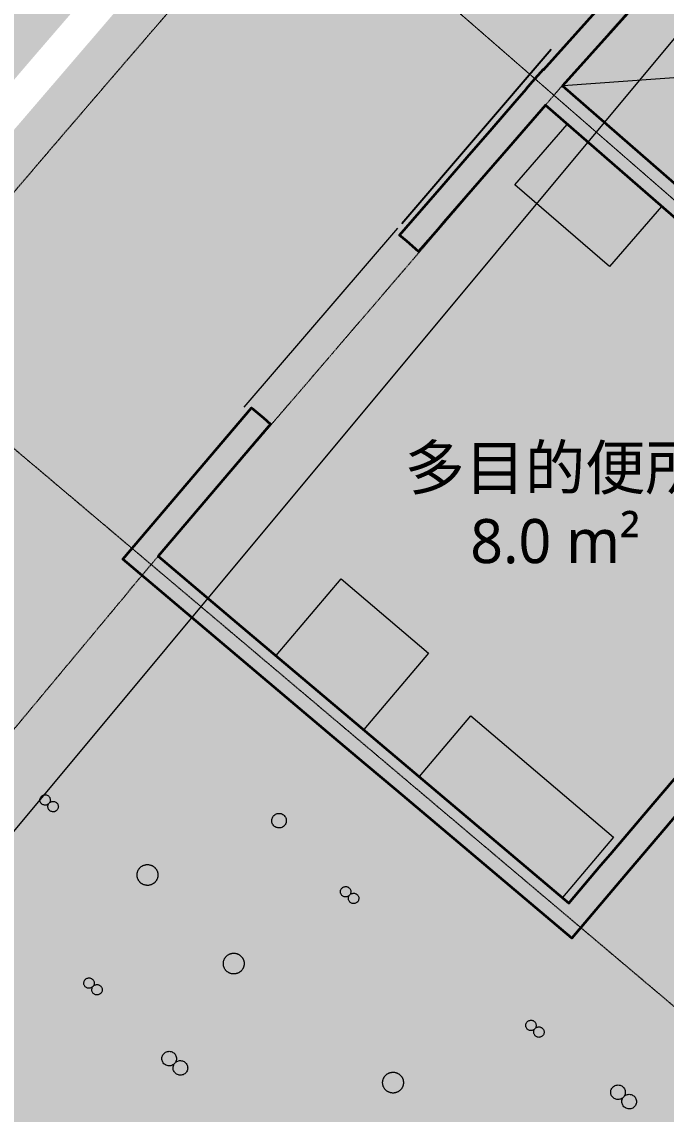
# Model space of a CAD drawing. Header units: millimetres. Extents: x -100577 to 287200, y -212120 to 238461.
# Drawn here: x 53985 to 57077, y 32017 to 37261 of the extents above; entities that cross this region are included whole.
import ezdxf

# ---------------------------------------------------------------- set-up
doc = ezdxf.new("R2010")
doc.units = ezdxf.units.MM
doc.linetypes.add('DASHDOT', pattern=[3.556, 2.54, -0.508, 0, -0.508])
doc.linetypes.add('PHANTOM', pattern=[6.35, 3.175, -0.635, 0.635, -0.635, 0.635, -0.635])
for name, color, linetype, lineweight in [('01_切断（構造・壁）', 7, 'Continuous', 35), ('02_切断（家具）', 8, 'Continuous', 18), ('06_部屋の色', 8, 'Continuous', 0), ('07_切断（建具）', 7, 'Continuous', 18), ('11_見えがかり（家具）', 8, 'Continuous', 9), ('20_上部（屋根の外形・梁）', 8, 'PHANTOM', 9), ('40_通り芯', 1, 'DASHDOT', 9), ('50_寸法', 3, 'Continuous', 9), ('60_部屋名・面積', 7, 'Continuous', 13)]:
    doc.layers.add(name, color=color, linetype=linetype, lineweight=lineweight)
doc.styles.add('JP', font='NotoSansCJKjp-Regular.otf')

msp = doc.modelspace()

# ---------------------------------------------------------------- hatches: boundary and pattern name
at = {"layer": '02_切断（家具）'}
for points in [[(54629.4, 33137.7), (54627.9, 33135.7), (54626.8, 33134.2), (54625.2, 33132.3), (54623.9, 33130.9), (54622.2, 33129.2), (54620.8, 33127.9), (54618.9, 33126.3), (54617.4, 33125.1), (54615.4, 33123.7), (54613.8, 33122.7), (54611.6, 33121.5), (54610, 33120.6), (54607.7, 33119.6), (54606, 33118.8), (54603.7, 33118), (54601.9, 33117.4), (54599.5, 33116.8), (54597.6, 33116.3), (54595.2, 33115.9), (54593.3, 33115.6), (54590.9, 33115.5), (54589, 33115.3), (54586.5, 33115.4), (54584.6, 33115.4), (54582.2, 33115.7), (54580.3, 33115.9), (54577.9, 33116.3), (54576, 33116.7), (54573.6, 33117.4), (54571.8, 33117.9), (54569.5, 33118.8), (54567.7, 33119.5), (54565.5, 33120.5), (54563.8, 33121.4), (54561.7, 33122.6), (54560.1, 33123.6), (54558.1, 33125.1), (54556.6, 33126.2), (54554.7, 33127.8), (54553.3, 33129), (54551.5, 33130.8), (54550.2, 33132.2), (54548.7, 33134.1), (54547.5, 33135.6), (54546.1, 33137.6), (54545, 33139.2), (54543.8, 33141.3), (54542.9, 33143), (54541.9, 33145.3), (54541.2, 33147), (54540.4, 33149.3), (54539.7, 33151.1), (54539.1, 33153.5), (54538.7, 33155.3), (54538.3, 33157.8), (54538, 33159.6), (54537.8, 33162.1), (54537.7, 33164), (54537.7, 33166.5), (54537.8, 33168.4), (54538, 33170.8), (54538.2, 33172.7), (54538.7, 33175.1), (54539.1, 33177), (54539.7, 33179.4), (54540.3, 33181.2), (54541.1, 33183.5), (54541.8, 33185.2), (54542.9, 33187.5), (54543.7, 33189.2), (54545, 33191.3), (54546, 33192.9), (54547.4, 33194.9), (54548.5, 33196.4), (54550.2, 33198.3), (54551.4, 33199.7), (54553.2, 33201.4), (54554.5, 33202.8), (54556.5, 33204.3), (54557.9, 33205.5), (54560, 33206.9), (54561.6, 33207.9), (54563.7, 33209.1), (54565.4, 33210.1), (54567.6, 33211.1), (54569.4, 33211.8), (54571.7, 33212.6), (54573.5, 33213.2), (54575.9, 33213.8), (54577.7, 33214.3), (54580.2, 33214.7), (54582, 33215), (54584.5, 33215.2), (54586.4, 33215.3), (54588.8, 33215.2), (54590.7, 33215.2), (54593.2, 33215), (54595.1, 33214.8), (54597.5, 33214.3), (54599.4, 33213.9), (54601.7, 33213.2), (54603.5, 33212.7), (54605.9, 33211.8), (54607.6, 33211.2), (54609.8, 33210.1), (54611.5, 33209.2), (54613.7, 33208), (54615.3, 33207), (54617.3, 33205.5), (54618.8, 33204.4), (54620.7, 33202.8), (54622.1, 33201.6), (54623.8, 33199.8), (54625.1, 33198.4), (54626.7, 33196.5), (54627.9, 33195), (54629.3, 33193), (54630.3, 33191.4), (54631.5, 33189.3), (54632.4, 33187.6), (54633.4, 33185.4), (54634.2, 33183.6), (54635, 33181.3), (54635.6, 33179.5), (54636.2, 33177.1), (54636.7, 33175.3), (54637.1, 33172.8), (54637.4, 33171), (54637.5, 33168.5), (54637.7, 33166.6), (54637.6, 33164.1), (54637.6, 33162.3), (54637.3, 33159.8), (54637.1, 33157.9), (54636.7, 33155.5), (54636.3, 33153.6), (54635.6, 33151.3), (54635.1, 33149.4), (54634.2, 33147.1), (54633.5, 33145.4), (54632.5, 33143.2), (54631.6, 33141.4), (54630.4, 33139.3)], [(55043.6, 32712.4), (55042.1, 32710.4), (55041, 32708.9), (55039.4, 32707), (55038.1, 32705.6), (55036.4, 32703.9), (55035, 32702.6), (55033.1, 32701), (55031.6, 32699.8), (55029.6, 32698.5), (55028, 32697.4), (55025.9, 32696.2), (55024.2, 32695.3), (55022, 32694.3), (55020.2, 32693.5), (55017.9, 32692.7), (55016.1, 32692.1), (55013.7, 32691.5), (55011.8, 32691), (55009.4, 32690.6), (55007.5, 32690.3), (55005.1, 32690.2), (55003.2, 32690), (55000.7, 32690.1), (54998.8, 32690.1), (54996.4, 32690.4), (54994.5, 32690.6), (54992.1, 32691), (54990.2, 32691.4), (54987.8, 32692.1), (54986, 32692.6), (54983.7, 32693.5), (54981.9, 32694.2), (54979.7, 32695.2), (54978, 32696.1), (54975.9, 32697.3), (54974.3, 32698.3), (54972.3, 32699.8), (54970.7, 32700.9), (54968.9, 32702.5), (54967.5, 32703.7), (54965.8, 32705.5), (54964.4, 32706.9), (54962.9, 32708.8), (54961.7, 32710.3), (54960.3, 32712.3), (54959.2, 32713.9), (54958.1, 32716), (54957.1, 32717.7), (54956.1, 32719.9), (54955.3, 32721.7), (54954.6, 32724), (54953.9, 32725.8), (54953.3, 32728.2), (54952.9, 32730), (54952.5, 32732.5), (54952.2, 32734.4), (54952, 32736.8), (54951.9, 32738.7), (54951.9, 32741.1), (54952, 32743.1), (54952.2, 32745.5), (54952.4, 32747.4), (54952.9, 32749.8), (54953.3, 32751.7), (54953.9, 32754), (54954.5, 32755.9), (54955.3, 32758.2), (54956, 32759.9), (54957.1, 32762.1), (54957.9, 32763.9), (54959.2, 32766), (54960.2, 32767.6), (54961.6, 32769.6), (54962.7, 32771.1), (54964.3, 32773), (54965.6, 32774.4), (54967.4, 32776.1), (54968.7, 32777.5), (54970.6, 32779), (54972.1, 32780.2), (54974.2, 32781.6), (54975.7, 32782.6), (54977.9, 32783.8), (54979.6, 32784.8), (54981.8, 32785.8), (54983.5, 32786.5), (54985.9, 32787.3), (54987.7, 32788), (54990, 32788.5), (54991.9, 32789), (54994.3, 32789.4), (54996.2, 32789.7), (54998.6, 32789.9), (55000.6, 32790), (55003, 32790), (55004.9, 32789.9), (55007.4, 32789.7), (55009.3, 32789.5), (55011.7, 32789), (55013.5, 32788.6), (55015.9, 32788), (55017.7, 32787.4), (55020, 32786.6), (55021.8, 32785.9), (55024, 32784.8), (55025.7, 32784), (55027.8, 32782.7), (55029.5, 32781.7), (55031.4, 32780.3), (55033, 32779.1), (55034.8, 32777.5), (55036.3, 32776.3), (55038, 32774.5), (55039.3, 32773.1), (55040.9, 32771.2), (55042.1, 32769.8), (55043.4, 32767.7), (55044.5, 32766.1), (55045.7, 32764), (55046.6, 32762.3), (55047.6, 32760.1), (55048.4, 32758.3), (55049.2, 32756), (55049.8, 32754.2), (55050.4, 32751.8), (55050.9, 32750), (55051.2, 32747.6), (55051.5, 32745.7), (55051.7, 32743.2), (55051.9, 32741.3), (55051.8, 32738.9), (55051.8, 32737), (55051.5, 32734.5), (55051.3, 32732.6), (55050.9, 32730.2), (55050.5, 32728.3), (55049.8, 32726), (55049.3, 32724.1), (55048.4, 32721.9), (55047.7, 32720.1), (55046.7, 32717.9), (55045.8, 32716.2), (55044.6, 32714.1)], [(55807.9, 32140.8), (55806.4, 32138.8), (55805.3, 32137.2), (55803.7, 32135.4), (55802.4, 32133.9), (55800.7, 32132.3), (55799.3, 32130.9), (55797.4, 32129.4), (55795.9, 32128.2), (55793.9, 32126.8), (55792.3, 32125.7), (55790.2, 32124.6), (55788.5, 32123.6), (55786.3, 32122.6), (55784.5, 32121.8), (55782.2, 32121.1), (55780.4, 32120.4), (55778, 32119.8), (55776.1, 32119.4), (55773.8, 32119), (55771.8, 32118.7), (55769.4, 32118.5), (55767.5, 32118.4), (55765.1, 32118.4), (55763.1, 32118.5), (55760.7, 32118.7), (55758.8, 32118.9), (55756.4, 32119.4), (55754.5, 32119.7), (55752.2, 32120.4), (55750.3, 32120.9), (55748.1, 32121.8), (55746.2, 32122.5), (55744.1, 32123.6), (55742.3, 32124.4), (55740.2, 32125.7), (55738.6, 32126.7), (55736.6, 32128.1), (55735, 32129.2), (55733.2, 32130.8), (55731.7, 32132.1), (55730.1, 32133.8), (55728.7, 32135.2), (55727.2, 32137.1), (55726, 32138.6), (55724.6, 32140.6), (55723.5, 32142.2), (55722.4, 32144.3), (55721.4, 32146), (55720.4, 32148.2), (55719.6, 32150), (55718.9, 32152.3), (55718.2, 32154.2), (55717.6, 32156.5), (55717.2, 32158.4), (55716.8, 32160.8), (55716.5, 32162.7), (55716.3, 32165.1), (55716.2, 32167), (55716.2, 32169.4), (55716.3, 32171.4), (55716.5, 32173.8), (55716.7, 32175.7), (55717.2, 32178.1), (55717.5, 32180), (55718.2, 32182.3), (55718.7, 32184.2), (55719.6, 32186.5), (55720.3, 32188.3), (55721.4, 32190.5), (55722.2, 32192.2), (55723.5, 32194.3), (55724.5, 32196), (55725.9, 32197.9), (55727, 32199.5), (55728.6, 32201.3), (55729.9, 32202.8), (55731.6, 32204.4), (55733, 32205.8), (55734.9, 32207.3), (55736.4, 32208.5), (55738.4, 32209.9), (55740, 32211), (55742.1, 32212.2), (55743.8, 32213.1), (55746, 32214.1), (55747.8, 32214.9), (55750.1, 32215.7), (55752, 32216.3), (55754.3, 32216.9), (55756.2, 32217.4), (55758.6, 32217.7), (55760.5, 32218), (55762.9, 32218.2), (55764.8, 32218.3), (55767.2, 32218.3), (55769.2, 32218.3), (55771.6, 32218), (55773.5, 32217.8), (55775.9, 32217.4), (55777.8, 32217), (55780.1, 32216.3), (55782, 32215.8), (55784.3, 32214.9), (55786.1, 32214.2), (55788.2, 32213.2), (55790, 32212.3), (55792.1, 32211.1), (55793.8, 32210.1), (55795.7, 32208.6), (55797.3, 32207.5), (55799.1, 32205.9), (55800.6, 32204.6), (55802.2, 32202.9), (55803.6, 32201.5), (55805.1, 32199.6), (55806.3, 32198.1), (55807.7, 32196.1), (55808.8, 32194.5), (55810, 32192.4), (55810.9, 32190.7), (55811.9, 32188.5), (55812.7, 32186.7), (55813.5, 32184.4), (55814.1, 32182.6), (55814.7, 32180.2), (55815.2, 32178.3), (55815.5, 32176), (55815.8, 32174), (55816, 32171.6), (55816.1, 32169.7), (55816.1, 32167.3), (55816.1, 32165.3), (55815.8, 32162.9), (55815.6, 32161), (55815.2, 32158.6), (55814.8, 32156.7), (55814.1, 32154.4), (55813.6, 32152.5), (55812.7, 32150.3), (55812, 32148.4), (55811, 32146.3), (55810.1, 32144.5), (55808.9, 32142.4)]]:
    msp.add_hatch(color=8, dxfattribs=at).paths.add_polyline_path(points)
at = {"layer": '06_部屋の色', "true_color": 0xe9dfcf}
h = msp.add_hatch(color=8, dxfattribs=at)
h.paths.add_polyline_path([(49022.5, 30769.9), (49370.2, 31207.1), (49497.6, 31367.5), (49974.9, 31963.3), (50454.5, 32557.4), (50936.2, 33149.6), (51255.7, 33539.4), (51420.1, 33740.1), (51906.3, 34328.8), (52394.6, 34915.7), (52885.1, 35500.7), (53180.1, 35850), (53180.1, 35850), (53243, 35924.5), (53244.9, 35922.9), (54741, 37666.6), (55040, 38015), (55041.6, 38016.8), (55137.2, 38128.3), (55137.6, 38128.8), (55137.6, 38128.8), (55152.4, 38145.5), (55187.6, 38185.3), (55219.4, 38221.3), (55237.2, 38241.4), (56711.9, 39910.2), (57026.8, 40266.5), (57028.4, 40268.4), (57125.5, 40378.2), (57125.7, 40378.4), (57125.7, 40378.4), (57125.7, 40378.4), (57125.7, 40378.4), (57136.1, 40389.9), (57183.5, 40441.9), (57227, 40489.7), (58726.3, 42137.1), (59046.4, 42488.8), (59048.1, 42490.6), (59146.9, 42599.2), (59147.6, 42599.9), (59162.6, 42615.9), (59249.8, 42709), (59688.5, 43177), (59796.8, 43292.6), (59819.8, 43317.1), (61200.4, 44790.2), (61200.5, 44790.3), (61200.5, 44790.3), (61200.5, 44790.3), (63117.3, 46776.3), (63281.8, 46946.8), (63285.7, 46950.8), (63674.5, 47342), (63710, 47377.8), (63706.1, 47381.6), (64213.4, 47894.8), (64752.1, 48435.7), (65116.6, 48798.7), (65119.4, 48795.9), (65376.4, 49054.5), (65402.5, 49080.8), (65402.6, 49080.9), (67432.9, 51065), (67546.4, 51175.8), (67550.1, 51179.5), (67550.1, 51179.5), (67550.1, 51179.5), (67669, 51292.3), (67872.8, 51485.7), (67985.8, 51592.9), (67984.2, 51594.6), (68202, 51801.3), (68203.6, 51799.6), (68713.3, 52283.3), (68711.7, 52285), (69617, 53144.2), (69618.6, 53142.5), (69662.9, 53184.6), (69989.4, 52835.9), (70054.6, 52897.7), (70054.6, 52897.7), (70054.6, 52897.7), (70054.6, 52897.7), (70120.6, 52958.6), (69794.6, 53307.7), (69839.4, 53349), (69837.8, 53350.7), (71492.2, 54875.3), (71493.8, 54873.6), (71870.2, 55220.6), (71868.6, 55222.3), (71935.2, 55283), (73145.3, 53950.5), (72586, 53440.7), (72028.7, 52928.8), (71473.2, 52414.9), (70957.1, 51933.8), (70368, 51380.9), (69818.3, 50860.8), (69270.6, 50338.6), (68797.2, 49884), (68180.9, 49288.2), (67639, 48760), (67099.1, 48229.8), (66669, 47804.2), (66025.2, 47163.3), (65491.2, 46627), (64959.2, 46088.8), (64570, 45692.1), (64570, 45692.1), (64429.3, 45548.6), (63901.3, 45006.5), (63375.4, 44462.4), (62851.5, 43916.3), (62503.5, 43550.9), (62503.5, 43550.9), (62329.6, 43368.3), (61809.8, 42818.3), (61292, 42266.4), (60776.3, 41712.6), (60472, 41383.5), (60262.6, 41156.9), (59751, 40599.3), (59241.5, 40039.7), (58734.1, 39478.3), (58467.6, 39181.3), (58228.8, 38915), (57725.5, 38349.8), (57224.4, 37782.8), (56725.4, 37213.9), (56497.1, 36951.6), (56228.5, 36643.1), (55733.7, 36070.5), (55241.1, 35496.1), (54750.6, 34919.8), (54554.7, 34687.9), (54262.3, 34341.7), (53776.1, 33761.8), (53292, 33180.1), (52810.2, 32596.6), (52650.3, 32401.5), (52330.5, 32011.3), (51853, 31424.2), (51377.7, 30835.3), (50904.6, 30244.7), (50781.3, 30089.7), (50433.6, 29652.3), (50285.5, 29464.6), (49817.7, 29834.3), (49775.2, 29861.2), (49727, 29880.8), (49674, 29894.4), (49617.3, 29903), (49557.8, 29908.1), (49496.3, 29910.8), (49371.8, 29914), (49310.7, 29917.1), (49247.2, 29917.1), (49178.4, 29910.5), (49106.4, 29899.7), (48960, 29875.1), (48889.4, 29866.1), (48823, 29862.5), (48762.7, 29866.6), (48710.4, 29881), (48663.1, 29901.7), (48616.4, 29923.2), (48570.8, 29946.1), (48526.5, 29970.7), (48484.1, 29997.5), (48443.4, 30026.5), (47554.4, 28893.5), (48079, 29569.3), (48549.7, 30170.5)])
h.paths.add_polyline_path([(53445.9, 35759.4), (53339.9, 35849), (53334.8, 35843), (53273.8, 35770.8), (53391.4, 35671.4), (53397.3, 35678.4), (53457.5, 35749.6)], flags=0)
at = {"layer": '06_部屋の色', "true_color": 0x9fcb84}
h = msp.add_hatch(color=8, dxfattribs=at)
h.paths.add_polyline_path([(57319.5, 37890.7), (57526.9, 38125.6), (57734.7, 38360.2), (57942.8, 38594.4), (58151.3, 38828.3), (58360.2, 39061.9), (58464.1, 39177.8), (58569.4, 39295.2), (58778.9, 39528.1), (58988.9, 39760.7), (59199.2, 39993), (59409.8, 40225), (59620.8, 40456.7), (59832.2, 40688), (60043.9, 40919), (60255.9, 41149.7), (60468.4, 41380), (67002.1, 35345.3), (68108.2, 34323.6), (67906.7, 34105.1), (67705.5, 33886.2), (67504.6, 33667), (67304, 33447.5), (67103.8, 33227.7), (66903.9, 33007.6), (66704.4, 32787.2), (66505.2, 32566.4), (66306.3, 32345.4), (66209.8, 32237.7), (66206.4, 32234), (66107.8, 32124.1), (65909.7, 31902.4), (65711.8, 31680.5), (65514.3, 31458.2), (65317.2, 31235.6), (65120.4, 31012.8), (64923.9, 30789.6), (64727.8, 30566.1), (64532, 30342.4), (64336.6, 30118.3), (60415, 33533.2), (56493.5, 36948), (56699.5, 37184.2), (56905.8, 37420), (57112.5, 37655.5)])
h.paths.add_polyline_path([(61915.9, 35986.9), (61854.2, 35902.1), (61800.2, 35812.3), (61754.3, 35718.1), (61716.7, 35620.2), (61687.8, 35519.4), (61667.8, 35416.5), (61656.9, 35312.3), (61655, 35207.5), (61662.4, 35102.9), (61678.8, 34999.3), (61704.1, 34897.6), (61738.2, 34798.5), (61780.9, 34702.7), (61831.7, 34611.1), (61890.3, 34524.1), (61956.3, 34442.7), (62029.1, 34367.3), (62108.2, 34298.5), (62193, 34236.9), (62282.9, 34182.9), (62377.1, 34136.9), (62475, 34099.4), (62575.8, 34070.5), (62678.7, 34050.5), (62782.9, 34039.5), (62887.7, 34037.7), (62992.3, 34045), (63095.8, 34061.4), (63197.6, 34086.7), (63296.7, 34120.9), (63392.4, 34163.5), (63484.1, 34214.3), (63571, 34273), (63652.5, 34338.9), (63727.9, 34411.8), (63750, 34437.1), (63796.7, 34490.9), (63858.3, 34575.7), (63912.3, 34665.5), (63958.3, 34759.8), (63995.8, 34857.6), (64024.7, 34958.4), (64044.7, 35061.3), (64055.7, 35165.5), (64057.5, 35270.4), (64050.2, 35374.9), (64033.8, 35478.5), (64008.4, 35580.2), (63974.3, 35679.3), (63931.7, 35775.1), (63880.8, 35866.8), (63822.2, 35953.7), (63756.3, 36035.1), (63683.4, 36110.5), (63604.3, 36179.3), (63519.5, 36240.9), (63429.6, 36294.9), (63335.4, 36340.9), (63237.6, 36378.5), (63136.8, 36407.3), (63033.9, 36427.4), (62929.6, 36438.3), (62824.8, 36440.1), (62720.2, 36432.8), (62616.7, 36416.4), (62515, 36391.1), (62415.9, 36356.9), (62320.1, 36314.3), (62228.4, 36263.5), (62141.5, 36204.9), (62060, 36138.9), (61984.6, 36066.1), (61962.3, 36040.4)], flags=0)
at = {"layer": '06_部屋の色', "true_color": 0xe9dfcf}
for points in [[(57124.7, 40379.3), (61962.4, 36040.5), (61915.9, 35986.9), (61854.2, 35902.1), (61800.2, 35812.3), (61754.3, 35718.1), (61716.7, 35620.2), (61687.8, 35519.4), (61667.8, 35416.5), (61656.9, 35312.3), (61655, 35207.5), (61662.4, 35102.9), (61678.8, 34999.3), (61704.1, 34897.6), (61738.2, 34798.5), (61780.9, 34702.7), (61831.7, 34611.1), (61890.3, 34524.1), (61956.3, 34442.7), (62029.1, 34367.3), (62108.2, 34298.5), (62193, 34236.9), (62282.9, 34182.9), (62377.1, 34136.9), (62475, 34099.4), (62575.8, 34070.5), (62678.7, 34050.5), (62782.9, 34039.5), (62887.7, 34037.7), (62992.3, 34045), (63095.8, 34061.4), (63197.6, 34086.7), (63296.7, 34120.9), (63392.4, 34163.5), (63484.1, 34214.3), (63571, 34273), (63652.5, 34338.9), (63727.9, 34411.8), (63750.1, 34437.3), (67297, 31256.3), (66368.9, 30206.1), (66395.1, 30182.9), (65467.2, 29133), (55136.2, 38129.2)], [(53065.5, 35947.7), (53180, 35850.8), (52857.4, 35468.2), (52535.7, 35084.8), (52214.9, 34700.6), (51895, 34315.7), (51417, 33736.8), (51099.6, 33349.9), (50783, 32962.2), (50467.4, 32573.8), (50152.8, 32184.6), (49682.6, 31599.3), (49370.3, 31208.2), (49059, 30816.3), (48748.6, 30423.7), (48439.2, 30030.3), (45921.5, 32005.4), (46393.2, 32604.4), (46708.9, 33002.8), (47025.6, 33400.4), (47343.2, 33797.3), (47661.8, 34193.3), (47981.3, 34588.6), (48301.9, 34983.1), (48623.3, 35376.8), (48945.8, 35769.7), (49269.2, 36161.9), (49593.5, 36553.2), (49918.8, 36943.8), (50245.1, 37333.6), (50736.3, 37916.7), (52645.4, 36303.1), (53132.8, 36877.1), (53622.3, 37449.7), (54113.9, 38020.5), (54607.5, 38589.5), (55022.3, 38228.3), (54530, 37660.8), (54039.7, 37091.6), (53551.5, 36520.5)], [(53252.5, 35933.7), (55136.2, 38129.2), (65440.9, 29156), (64528.3, 28092.3), (64554.8, 28069.5), (63642.4, 27006.1), (63615.7, 27028.7), (53397.7, 35666.8), (53469.3, 35750.3)], [(51259, 33542.8), (53174.4, 35842.5), (53391.3, 35659.1), (53397.7, 35666.8), (63615.7, 27028.7), (62718.7, 25951.8), (62745.6, 25929.4), (61848.9, 24852.8)], [(50973.3, 27824.3), (50951.2, 27877), (50930.3, 27931.4), (50910.5, 27987.2), (50891.6, 28044.1), (50873.2, 28101.7), (50855.3, 28159.8), (50837.4, 28218.1), (50819.5, 28276.2), (50801.3, 28334), (50782.4, 28391), (50762.8, 28447), (50742.2, 28501.6), (50720.2, 28554.7), (50698.7, 28608.2), (50678.9, 28664.1), (50660.7, 28721.8), (50643.5, 28780.8), (50626.9, 28840.7), (50610.5, 28900.8), (50593.9, 28960.7), (50576.7, 29019.7), (50558.4, 29077.5), (50538.7, 29133.4), (50517.2, 29186.9), (50493.3, 29237.5), (50466.8, 29284.7), (50437.2, 29327.9), (50404, 29366.7), (50366.9, 29400.4), (50327.6, 29431.3), (50288.4, 29462.3), (50285.4, 29464.7), (50388.8, 29595.7), (50680.9, 29963.9), (50778.1, 30085.9), (50973.8, 30331.4), (51267.6, 30698.3), (51562.2, 31064.4), (51857.6, 31429.9), (52153.9, 31794.7), (52451.1, 32158.8), (52650.1, 32401.6), (52749, 32522.2), (53047.9, 32884.9), (53347.5, 33247), (53648, 33608.3), (53949.3, 33968.9), (54251.5, 34328.9), (54554.5, 34688.1), (62496.7, 27973.9), (62209.2, 27633.1), (61922.5, 27291.5), (61636.6, 26949.3), (61351.5, 26606.4), (61067.2, 26262.9), (60783.6, 25918.7), (60692.9, 25808.2), (60689.8, 25804.3), (60500.9, 25573.9), (60218.9, 25228.4), (59937.8, 24882.3), (59657.4, 24535.5), (59377.9, 24188.1), (59099.1, 23840), (58913.4, 23607), (58821.2, 23491.3), (58544.1, 23141.9), (58267.7, 22791.9), (58028.5, 22487.4), (57995.8, 22518.9), (57959.2, 22553.3), (57922.2, 22587.2), (57884.6, 22620.3), (57808.8, 22685.5), (57770.8, 22718.1), (57732.8, 22750.7), (57694.7, 22783.2), (57656.5, 22815.5), (57618.2, 22847.7), (57579.8, 22879.7), (57541.2, 22911.5), (57502.5, 22943.1), (57463.5, 22974.4), (57424.3, 23005.5), (57383.9, 23035), (57341.6, 23062.1), (57297.6, 23087), (57252.2, 23110.1), (57205.5, 23131.7), (57157.9, 23152), (57109.6, 23171.4), (57060.8, 23190.2), (57011.8, 23208.7), (56962.7, 23227.2), (56913.9, 23245.9), (56865.5, 23265.3), (56817.9, 23285.6), (56771.2, 23307.1), (56725.8, 23330.2), (56681.7, 23355.1), (56639.4, 23382.1), (56599, 23411.6), (56561.3, 23444.5), (56526.7, 23481.4), (56494.8, 23521.7), (56465.1, 23565), (56437.5, 23610.7), (56411.4, 23658.5), (56386.4, 23707.7), (56362.3, 23757.9), (56314.9, 23859.4), (56290.8, 23909.8), (56266, 23959.2), (56240.1, 24007.1), (56212.6, 24053.1), (56184.8, 24098.7), (56157.9, 24145.4), (56131.7, 24193), (56105.9, 24241.1), (56080.3, 24289.5), (56054.7, 24337.9), (56028.9, 24386), (56002.6, 24433.5), (55975.7, 24480.1), (55947.8, 24525.6), (55918.8, 24569.7), (55888.4, 24612), (55856.5, 24652.2), (55822.7, 24690.2), (55786.9, 24725.6), (55748.9, 24758.1), (55708.4, 24787.5), (55665.7, 24814.1), (55621, 24838.1), (55574.5, 24859.8), (55526.3, 24879.4), (55476.7, 24897.2), (55426, 24913.5), (55374.2, 24928.5), (55321.6, 24942.5), (55268.4, 24955.7), (55214.8, 24968.4), (55161.1, 24980.9), (55107.3, 24993.3), (55053.8, 25006.1), (55000.7, 25019.4), (54948.2, 25033.5), (54896.6, 25048.7), (54846, 25065.2), (54795.4, 25081.8), (54743.9, 25097.1), (54691.6, 25111.4), (54638.7, 25125.1), (54585.5, 25138.3), (54532.2, 25151.3), (54478.9, 25164.4), (54426, 25178), (54373.6, 25192.2), (54321.9, 25207.3), (54271.2, 25223.6), (54221.6, 25241.4), (54173.4, 25260.9), (54126.7, 25282.5), (54081.9, 25306.4), (54039.1, 25332.8), (53998.5, 25362.1), (53960.4, 25394.5), (53924.6, 25429.9), (53890.9, 25467.9), (53859, 25508.3), (53828.7, 25550.7), (53799.8, 25594.8), (53771.9, 25640.3), (53744.9, 25686.8), (53718.4, 25734), (53692.2, 25781.7), (53666.2, 25829.5), (53639.9, 25877.1), (53613.3, 25924.1), (53585.9, 25970.2), (53557.6, 26015.1), (53528.1, 26058.6), (53497.2, 26100.2), (53464.6, 26139.6), (53430.1, 26176.6), (53394.4, 26212.2), (53358.7, 26247.6), (53322.9, 26283), (53287.1, 26318.3), (53251, 26353.4), (53214.9, 26388.3), (53178.6, 26423.1), (53142.1, 26457.6), (53105.5, 26491.9), (53068.6, 26525.9), (53031.5, 26559.6), (52994.2, 26593.1), (52956.6, 26626.2), (52918.8, 26658.9), (52880.6, 26691.3), (52842.2, 26723.3), (52803.4, 26754.8), (52764.2, 26785.9), (52723, 26814.4), (52678.3, 26838.4), (52630.5, 26858.5), (52580.2, 26875.3), (52527.7, 26889.4), (52473.6, 26901.4), (52418.2, 26911.9), (52362.1, 26921.4), (52305.7, 26930.5), (52249.5, 26939.9), (52194, 26950), (52139.5, 26961.6), (52086.6, 26975.2), (52035.7, 26991.3), (51987.3, 27010.6), (51941.8, 27033.7), (51898.1, 27058.9), (51854.4, 27084.3), (51810.9, 27109.8), (51767.5, 27135.5), (51724.3, 27161.4), (51681.2, 27187.5), (51638.4, 27213.9), (51595.7, 27240.5), (51553.3, 27267.5), (51511.1, 27294.7), (51469.2, 27322.3), (51427.6, 27350.2), (51386.3, 27378.6), (51345.2, 27407.3), (51304.6, 27436.4), (51264.2, 27466), (51224.3, 27496.1), (51184.7, 27526.6), (51146.9, 27559.4), (51111.9, 27595.9), (51079.8, 27635.9), (51050, 27679), (51022.5, 27725), (50997, 27773.5)]]:
    msp.add_hatch(color=8, dxfattribs=at).paths.add_polyline_path(points)
at = {"layer": '06_部屋の色', "true_color": 0xd5ebee}
msp.add_hatch(color=8, dxfattribs=at).paths.add_polyline_path([(57568.7, 34063.6), (57091.6, 33505.5), (56616.6, 32945.6), (54554.6, 34688.7), (55036.1, 35256.1), (55519.6, 35821.8), (56005.2, 36385.7), (56492.9, 36947.7), (58529.1, 35174.6), (58047.9, 34620)])
at = {"layer": '06_部屋の色', "true_color": 0xd9d3ec}
msp.add_hatch(color=8, dxfattribs=at).paths.add_polyline_path([(63412.5, 29049.6), (62953.7, 28512.9), (62496.9, 27974.5), (56616.6, 32945.6), (57091.6, 33505.5), (57568.7, 34063.6), (58047.9, 34620), (58529.1, 35174.6), (64336, 30118), (63873.3, 29584.7)])

# ---------------------------------------------------------------- linework, layer by layer
at = {"layer": '01_切断（構造・壁）'}
for points in [[(58443.9, 35168.1), (56497.7, 36861.8), (56497.7, 36861.8), (56497.7, 36861.8), (56319.7, 36656.9), (56212.9, 36533.9), (56010.2, 36299.4), (55980.6, 36265.2), (55888.6, 36158.7), (55888.6, 36158.7), (55888.6, 36158.7), (55831.8, 36207.7), (55797.7, 36237.1), (56000.5, 36471.7), (56122.2, 36612.5), (56241.4, 36749.7), (56350.8, 36875.6), (56407.2, 36940.6), (56406.7, 36941.1), (56436.4, 36974.3), (56487.9, 37033.5), (56487.9, 37033.5), (56487.9, 37033.5), (56488, 37031.8), (57927.9, 38637.2)], [(57475.5, 37953.1), (56579.3, 36953.8), (60692.9, 33369.7), (60693.9, 33368.8), (64196, 30317.4)], [(57169, 33503.8), (57073.9, 33391.8), (56899.5, 33186.2), (56623.8, 32861.4), (56623.8, 32861.4), (55782.7, 33572.1), (55636.2, 33695.9), (55474.5, 33832.5), (54469.8, 34681.5), (55087, 35408.4), (55087, 35408.4), (55087, 35408.4), (55144, 35359.7), (55178.3, 35330.5), (55178.3, 35330.5), (55178.3, 35330.5), (54639.5, 34696), (55017.1, 34376.6), (55609.3, 33875.7), (56609.4, 33029.9), (56763.9, 33212), (56809.5, 33265.8), (57014.2, 33507.1), (57265.8, 33801.5)]]:
    msp.add_lwpolyline(points, dxfattribs=at)
at = {"layer": '02_切断（家具）'}
for points in [[(54629.4, 33137.7), (54627.9, 33135.7), (54626.8, 33134.2), (54625.2, 33132.3), (54623.9, 33130.9), (54622.2, 33129.2), (54620.8, 33127.9), (54618.9, 33126.3), (54617.4, 33125.1), (54615.4, 33123.7), (54613.8, 33122.7), (54611.6, 33121.5), (54610, 33120.6), (54607.7, 33119.6), (54606, 33118.8), (54603.7, 33118), (54601.9, 33117.4), (54599.5, 33116.8), (54597.6, 33116.3), (54595.2, 33115.9), (54593.3, 33115.6), (54590.9, 33115.5), (54589, 33115.3), (54586.5, 33115.4), (54584.6, 33115.4), (54582.2, 33115.7), (54580.3, 33115.9), (54577.9, 33116.3), (54576, 33116.7), (54573.6, 33117.4), (54571.8, 33117.9), (54569.5, 33118.8), (54567.7, 33119.5), (54565.5, 33120.5), (54563.8, 33121.4), (54561.7, 33122.6), (54560.1, 33123.6), (54558.1, 33125.1), (54556.6, 33126.2), (54554.7, 33127.8), (54553.3, 33129), (54551.5, 33130.8), (54550.2, 33132.2), (54548.7, 33134.1), (54547.5, 33135.6), (54546.1, 33137.6), (54545, 33139.2), (54543.8, 33141.3), (54542.9, 33143), (54541.9, 33145.3), (54541.2, 33147), (54540.4, 33149.3), (54539.7, 33151.1), (54539.1, 33153.5), (54538.7, 33155.3), (54538.3, 33157.8), (54538, 33159.6), (54537.8, 33162.1), (54537.7, 33164), (54537.7, 33166.5), (54537.8, 33168.4), (54538, 33170.8), (54538.2, 33172.7), (54538.7, 33175.1), (54539.1, 33177), (54539.7, 33179.4), (54540.3, 33181.2), (54541.1, 33183.5), (54541.8, 33185.2), (54542.9, 33187.5), (54543.7, 33189.2), (54545, 33191.3), (54546, 33192.9), (54547.4, 33194.9), (54548.5, 33196.4), (54550.2, 33198.3), (54551.4, 33199.7), (54553.2, 33201.4), (54554.5, 33202.8), (54556.5, 33204.3), (54557.9, 33205.5), (54560, 33206.9), (54561.6, 33207.9), (54563.7, 33209.1), (54565.4, 33210.1), (54567.6, 33211.1), (54569.4, 33211.8), (54571.7, 33212.6), (54573.5, 33213.2), (54575.9, 33213.8), (54577.7, 33214.3), (54580.2, 33214.7), (54582, 33215), (54584.5, 33215.2), (54586.4, 33215.3), (54588.8, 33215.2), (54590.7, 33215.2), (54593.2, 33215), (54595.1, 33214.8), (54597.5, 33214.3), (54599.4, 33213.9), (54601.7, 33213.2), (54603.5, 33212.7), (54605.9, 33211.8), (54607.6, 33211.2), (54609.8, 33210.1), (54611.5, 33209.2), (54613.7, 33208), (54615.3, 33207), (54617.3, 33205.5), (54618.8, 33204.4), (54620.7, 33202.8), (54622.1, 33201.6), (54623.8, 33199.8), (54625.1, 33198.4), (54626.7, 33196.5), (54627.9, 33195), (54629.3, 33193), (54630.3, 33191.4), (54631.5, 33189.3), (54632.4, 33187.6), (54633.4, 33185.4), (54634.2, 33183.6), (54635, 33181.3), (54635.6, 33179.5), (54636.2, 33177.1), (54636.7, 33175.3), (54637.1, 33172.8), (54637.4, 33171), (54637.5, 33168.5), (54637.7, 33166.6), (54637.6, 33164.1), (54637.6, 33162.3), (54637.3, 33159.8), (54637.1, 33157.9), (54636.7, 33155.5), (54636.3, 33153.6), (54635.6, 33151.3), (54635.1, 33149.4), (54634.2, 33147.1), (54633.5, 33145.4), (54632.5, 33143.2), (54631.6, 33141.4), (54630.4, 33139.3), (54629.4, 33137.7)], [(55043.6, 32712.4), (55042.1, 32710.4), (55041, 32708.9), (55039.4, 32707), (55038.1, 32705.6), (55036.4, 32703.9), (55035, 32702.6), (55033.1, 32701), (55031.6, 32699.8), (55029.6, 32698.5), (55028, 32697.4), (55025.9, 32696.2), (55024.2, 32695.3), (55022, 32694.3), (55020.2, 32693.5), (55017.9, 32692.7), (55016.1, 32692.1), (55013.7, 32691.5), (55011.8, 32691), (55009.4, 32690.6), (55007.5, 32690.3), (55005.1, 32690.2), (55003.2, 32690), (55000.7, 32690.1), (54998.8, 32690.1), (54996.4, 32690.4), (54994.5, 32690.6), (54992.1, 32691), (54990.2, 32691.4), (54987.8, 32692.1), (54986, 32692.6), (54983.7, 32693.5), (54981.9, 32694.2), (54979.7, 32695.2), (54978, 32696.1), (54975.9, 32697.3), (54974.3, 32698.3), (54972.3, 32699.8), (54970.7, 32700.9), (54968.9, 32702.5), (54967.5, 32703.7), (54965.8, 32705.5), (54964.4, 32706.9), (54962.9, 32708.8), (54961.7, 32710.3), (54960.3, 32712.3), (54959.2, 32713.9), (54958.1, 32716), (54957.1, 32717.7), (54956.1, 32719.9), (54955.3, 32721.7), (54954.6, 32724), (54953.9, 32725.8), (54953.3, 32728.2), (54952.9, 32730), (54952.5, 32732.5), (54952.2, 32734.4), (54952, 32736.8), (54951.9, 32738.7), (54951.9, 32741.1), (54952, 32743.1), (54952.2, 32745.5), (54952.4, 32747.4), (54952.9, 32749.8), (54953.3, 32751.7), (54953.9, 32754), (54954.5, 32755.9), (54955.3, 32758.2), (54956, 32759.9), (54957.1, 32762.1), (54957.9, 32763.9), (54959.2, 32766), (54960.2, 32767.6), (54961.6, 32769.6), (54962.7, 32771.1), (54964.3, 32773), (54965.6, 32774.4), (54967.4, 32776.1), (54968.7, 32777.5), (54970.6, 32779), (54972.1, 32780.2), (54974.2, 32781.6), (54975.7, 32782.6), (54977.9, 32783.8), (54979.6, 32784.8), (54981.8, 32785.8), (54983.5, 32786.5), (54985.9, 32787.3), (54987.7, 32788), (54990, 32788.5), (54991.9, 32789), (54994.3, 32789.4), (54996.2, 32789.7), (54998.6, 32789.9), (55000.6, 32790), (55003, 32790), (55004.9, 32789.9), (55007.4, 32789.7), (55009.3, 32789.5), (55011.7, 32789), (55013.5, 32788.6), (55015.9, 32788), (55017.7, 32787.4), (55020, 32786.6), (55021.8, 32785.9), (55024, 32784.8), (55025.7, 32784), (55027.8, 32782.7), (55029.5, 32781.7), (55031.4, 32780.3), (55033, 32779.1), (55034.8, 32777.5), (55036.3, 32776.3), (55038, 32774.5), (55039.3, 32773.1), (55040.9, 32771.2), (55042.1, 32769.8), (55043.4, 32767.7), (55044.5, 32766.1), (55045.7, 32764), (55046.6, 32762.3), (55047.6, 32760.1), (55048.4, 32758.3), (55049.2, 32756), (55049.8, 32754.2), (55050.4, 32751.8), (55050.9, 32750), (55051.2, 32747.6), (55051.5, 32745.7), (55051.7, 32743.2), (55051.9, 32741.3), (55051.8, 32738.9), (55051.8, 32737), (55051.5, 32734.5), (55051.3, 32732.6), (55050.9, 32730.2), (55050.5, 32728.3), (55049.8, 32726), (55049.3, 32724.1), (55048.4, 32721.9), (55047.7, 32720.1), (55046.7, 32717.9), (55045.8, 32716.2), (55044.6, 32714.1), (55043.6, 32712.4)], [(55807.9, 32140.8), (55806.4, 32138.8), (55805.3, 32137.2), (55803.7, 32135.4), (55802.4, 32133.9), (55800.7, 32132.3), (55799.3, 32130.9), (55797.4, 32129.4), (55795.9, 32128.2), (55793.9, 32126.8), (55792.3, 32125.7), (55790.2, 32124.6), (55788.5, 32123.6), (55786.3, 32122.6), (55784.5, 32121.8), (55782.2, 32121.1), (55780.4, 32120.4), (55778, 32119.8), (55776.1, 32119.4), (55773.8, 32119), (55771.8, 32118.7), (55769.4, 32118.5), (55767.5, 32118.4), (55765.1, 32118.4), (55763.1, 32118.5), (55760.7, 32118.7), (55758.8, 32118.9), (55756.4, 32119.4), (55754.5, 32119.7), (55752.2, 32120.4), (55750.3, 32120.9), (55748.1, 32121.8), (55746.2, 32122.5), (55744.1, 32123.6), (55742.3, 32124.4), (55740.2, 32125.7), (55738.6, 32126.7), (55736.6, 32128.1), (55735, 32129.2), (55733.2, 32130.8), (55731.7, 32132.1), (55730.1, 32133.8), (55728.7, 32135.2), (55727.2, 32137.1), (55726, 32138.6), (55724.6, 32140.6), (55723.5, 32142.2), (55722.4, 32144.3), (55721.4, 32146), (55720.4, 32148.2), (55719.6, 32150), (55718.9, 32152.3), (55718.2, 32154.2), (55717.6, 32156.5), (55717.2, 32158.4), (55716.8, 32160.8), (55716.5, 32162.7), (55716.3, 32165.1), (55716.2, 32167), (55716.2, 32169.4), (55716.3, 32171.4), (55716.5, 32173.8), (55716.7, 32175.7), (55717.2, 32178.1), (55717.5, 32180), (55718.2, 32182.3), (55718.7, 32184.2), (55719.6, 32186.5), (55720.3, 32188.3), (55721.4, 32190.5), (55722.2, 32192.2), (55723.5, 32194.3), (55724.5, 32196), (55725.9, 32197.9), (55727, 32199.5), (55728.6, 32201.3), (55729.9, 32202.8), (55731.6, 32204.4), (55733, 32205.8), (55734.9, 32207.3), (55736.4, 32208.5), (55738.4, 32209.9), (55740, 32211), (55742.1, 32212.2), (55743.8, 32213.1), (55746, 32214.1), (55747.8, 32214.9), (55750.1, 32215.7), (55752, 32216.3), (55754.3, 32216.9), (55756.2, 32217.4), (55758.6, 32217.7), (55760.5, 32218), (55762.9, 32218.2), (55764.8, 32218.3), (55767.2, 32218.3), (55769.2, 32218.3), (55771.6, 32218), (55773.5, 32217.8), (55775.9, 32217.4), (55777.8, 32217), (55780.1, 32216.3), (55782, 32215.8), (55784.3, 32214.9), (55786.1, 32214.2), (55788.2, 32213.2), (55790, 32212.3), (55792.1, 32211.1), (55793.8, 32210.1), (55795.7, 32208.6), (55797.3, 32207.5), (55799.1, 32205.9), (55800.6, 32204.6), (55802.2, 32202.9), (55803.6, 32201.5), (55805.1, 32199.6), (55806.3, 32198.1), (55807.7, 32196.1), (55808.8, 32194.5), (55810, 32192.4), (55810.9, 32190.7), (55811.9, 32188.5), (55812.7, 32186.7), (55813.5, 32184.4), (55814.1, 32182.6), (55814.7, 32180.2), (55815.2, 32178.3), (55815.5, 32176), (55815.8, 32174), (55816, 32171.6), (55816.1, 32169.7), (55816.1, 32167.3), (55816.1, 32165.3), (55815.8, 32162.9), (55815.6, 32161), (55815.2, 32158.6), (55814.8, 32156.7), (55814.1, 32154.4), (55813.6, 32152.5), (55812.7, 32150.3), (55812, 32148.4), (55811, 32146.3), (55810.1, 32144.5), (55808.9, 32142.4), (55807.9, 32140.8)]]:
    msp.add_lwpolyline(points, dxfattribs=at)
at = {"layer": '07_切断（建具）'}
msp.add_lwpolyline([(55052.2, 35411.9), (55788.9, 36271)], dxfattribs=at)
at = {"layer": '11_見えがかり（家具）'}
for points in [[(57336.4, 37284.9), (57334.8, 37259.1), (57333.6, 37233.2), (57332.7, 37207.4), (57332.2, 37181.5), (57331.9, 37155.7), (57332, 37129.8), (57332.4, 37104), (57333.1, 37078.1), (57334.2, 37052.2), (57335.6, 37026.4), (57336.7, 37008.5), (56582.7, 36954.6)], [(56804.5, 36086.7), (56351.2, 36479.7), (56602, 36768.4)], [(57054.6, 36374.5), (56804.5, 36086.7)], [(55205.7, 34219.7), (55517.1, 34586.9), (55936.1, 34230.7), (55625.6, 33864.5)], [(55892.9, 33638.5), (56139.1, 33929), (56825.1, 33346.5), (56580, 33057.3)], [(54072.5, 33532.5), (54073.6, 33535.6), (54075.1, 33538.5), (54076.9, 33541.2), (54079.1, 33543.6), (54081.6, 33545.7), (54084.4, 33547.5), (54087.3, 33548.9), (54090.4, 33549.9), (54093.7, 33550.4), (54096.9, 33550.6), (54100.2, 33550.3), (54103.4, 33549.6), (54106.5, 33548.5), (54109.4, 33547), (54112.1, 33545.2), (54114.5, 33543), (54116.6, 33540.5), (54118.4, 33537.7), (54119.8, 33534.8), (54120.7, 33531.7), (54121.3, 33528.4), (54121.5, 33525.2), (54121.2, 33521.9), (54120.5, 33518.7), (54119.4, 33515.6), (54117.9, 33512.7), (54116.1, 33510), (54111.4, 33505.5), (54105.7, 33502.3), (54102.5, 33501.3), (54099.3, 33500.8), (54096.1, 33500.6), (54092.8, 33500.9), (54089.6, 33501.6), (54086.5, 33502.7), (54083.6, 33504.2), (54080.9, 33506), (54078.5, 33508.2), (54076.4, 33510.7), (54074.6, 33513.5), (54073.2, 33516.4), (54072.2, 33519.6), (54071.7, 33522.8), (54071.5, 33526), (54071.8, 33529.3), (54072.5, 33532.5)], [(54121, 33514.2), (54122.8, 33515.4), (54125.7, 33516.8), (54128.8, 33517.8), (54132, 33518.4), (54135.3, 33518.5), (54138.6, 33518.3), (54141.8, 33517.6), (54144.8, 33516.5), (54147.8, 33515), (54150.4, 33513.1), (54152.9, 33510.9), (54155, 33508.4), (54156.7, 33505.7), (54158.1, 33502.7), (54159.1, 33499.6), (54159.7, 33496.4), (54159.9, 33493.1), (54159.6, 33489.8), (54158.9, 33486.6), (54157.8, 33483.6), (54156.3, 33480.7), (54154.4, 33478), (54149.7, 33473.4), (54144, 33470.3), (54140.9, 33469.3), (54137.7, 33468.7), (54134.4, 33468.5), (54131.2, 33468.8), (54128, 33469.5), (54124.9, 33470.6), (54122, 33472.1), (54119.3, 33474), (54116.9, 33476.2), (54114.8, 33478.7), (54113, 33481.4), (54111.6, 33484.4), (54110.6, 33487.5), (54110, 33490.7), (54109.9, 33494), (54110.1, 33497.2), (54110.8, 33500.4)], [(54110.8, 33500.4), (54111.9, 33503.5), (54112, 33503.6)], [(55189.1, 33444.2), (55191.7, 33447.9), (55194.8, 33451.3), (55198.3, 33454.3), (55202.1, 33456.7), (55206.3, 33458.7), (55210.6, 33460.1), (55215.2, 33460.9), (55219.7, 33461.1), (55224.3, 33460.7), (55228.8, 33459.8), (55233.1, 33458.2), (55237.1, 33456.1), (55240.9, 33453.5), (55244.3, 33450.4), (55247.3, 33446.9), (55249.7, 33443.1), (55251.7, 33439), (55253.1, 33434.6), (55253.9, 33430.1), (55254.1, 33425.5), (55253.7, 33421), (55252.8, 33416.5), (55251.2, 33412.2), (55249.1, 33408.1), (55246.5, 33404.3), (55243.4, 33401), (55239.9, 33398), (55236.1, 33395.5), (55231.9, 33393.6), (55227.6, 33392.2), (55223.1, 33391.4), (55218.5, 33391.1), (55213.9, 33391.5), (55209.5, 33392.5), (55205.2, 33394), (55201.1, 33396.1), (55197.3, 33398.7), (55193.9, 33401.8), (55191, 33405.3), (55188.5, 33409.2), (55186.6, 33413.3), (55185.2, 33417.7), (55184.3, 33422.2), (55184.1, 33426.7), (55184.5, 33431.3), (55185.5, 33435.8), (55187, 33440.1), (55189.1, 33444.2)], [(55514.7, 33091.7), (55515.8, 33094.8), (55517.3, 33097.7), (55519.2, 33100.4), (55521.4, 33102.8), (55523.9, 33105), (55526.6, 33106.7), (55529.6, 33108.1), (55532.7, 33109.1), (55535.9, 33109.7), (55539.2, 33109.9), (55542.5, 33109.6), (55545.6, 33108.9), (55548.7, 33107.8), (55551.6, 33106.3), (55554.3, 33104.4), (55556.7, 33102.2), (55558.9, 33099.7), (55560.6, 33097), (55562, 33094), (55563, 33090.9), (55563.6, 33087.7), (55563.8, 33084.4), (55563.5, 33081.2), (55562.8, 33078), (55561.7, 33074.9), (55560.2, 33072), (55558.3, 33069.3), (55553.6, 33064.8), (55547.9, 33061.6), (55544.8, 33060.6), (55541.6, 33060), (55538.3, 33059.9), (55535.1, 33060.1), (55531.9, 33060.8), (55528.8, 33061.9), (55525.9, 33063.4), (55523.2, 33065.3), (55520.8, 33067.5), (55518.7, 33070), (55516.9, 33072.7), (55515.5, 33075.7), (55514.5, 33078.8), (55513.9, 33082), (55513.8, 33085.3), (55514, 33088.6), (55514.7, 33091.7)], [(55563.2, 33073.4), (55564.9, 33074.5), (55567.9, 33075.9), (55571, 33076.9), (55574.2, 33077.5), (55577.5, 33077.6), (55580.7, 33077.4), (55583.9, 33076.7), (55587, 33075.6), (55589.9, 33074.1), (55592.6, 33072.2), (55595, 33070), (55597.1, 33067.5), (55598.9, 33064.8), (55600.3, 33061.8), (55601.3, 33058.7), (55601.9, 33055.5), (55602, 33052.2), (55601.7, 33048.9), (55601, 33045.7), (55599.9, 33042.7), (55598.4, 33039.8), (55596.6, 33037.1), (55591.9, 33032.5), (55586.2, 33029.4), (55583.1, 33028.4), (55579.8, 33027.8), (55576.6, 33027.6), (55573.3, 33027.9), (55570.1, 33028.6), (55567, 33029.7), (55564.1, 33031.2), (55561.5, 33033.1), (55559, 33035.3), (55556.9, 33037.8), (55555.2, 33040.5), (55553.8, 33043.5), (55552.8, 33046.6), (55552.2, 33049.8), (55552, 33053.1), (55552.3, 33056.3), (55553, 33059.5)], [(55553, 33059.5), (55554.1, 33062.6), (55554.2, 33062.8)], [(54283.1, 32652.9), (54284.2, 32656), (54285.7, 32658.9), (54287.6, 32661.6), (54289.8, 32664), (54292.3, 32666.2), (54295, 32667.9), (54298, 32669.3), (54301.1, 32670.3), (54304.3, 32670.9), (54307.6, 32671.1), (54310.9, 32670.8), (54314, 32670.1), (54317.1, 32669), (54320, 32667.5), (54322.7, 32665.6), (54325.1, 32663.4), (54327.3, 32660.9), (54329, 32658.2), (54330.4, 32655.2), (54331.4, 32652.1), (54332, 32648.9), (54332.2, 32645.6), (54331.9, 32642.4), (54331.2, 32639.2), (54330.1, 32636.1), (54328.6, 32633.2), (54326.7, 32630.5), (54322, 32626), (54316.3, 32622.8), (54313.2, 32621.8), (54310, 32621.2), (54306.7, 32621.1), (54303.5, 32621.3), (54300.3, 32622), (54297.2, 32623.1), (54294.3, 32624.6), (54291.6, 32626.5), (54289.2, 32628.7), (54287.1, 32631.2), (54285.3, 32633.9), (54283.9, 32636.9), (54282.9, 32640), (54282.3, 32643.2), (54282.2, 32646.5), (54282.4, 32649.8), (54283.1, 32652.9)], [(54331.6, 32634.8), (54333.5, 32635.9), (54336.4, 32637.3), (54339.6, 32638.3), (54342.8, 32638.9), (54346, 32639.1), (54349.3, 32638.8), (54352.5, 32638.1), (54355.6, 32637), (54358.5, 32635.5), (54361.2, 32633.6), (54363.6, 32631.4), (54365.7, 32628.9), (54367.5, 32626.2), (54368.9, 32623.2), (54369.9, 32620.1), (54370.4, 32616.9), (54370.6, 32613.6), (54370.3, 32610.4), (54369.6, 32607.2), (54368.5, 32604.1), (54367, 32601.2), (54365.2, 32598.5), (54360.5, 32594), (54354.8, 32590.8), (54351.6, 32589.8), (54348.4, 32589.2), (54345.2, 32589.1), (54341.9, 32589.3), (54338.7, 32590), (54335.6, 32591.1), (54332.7, 32592.6), (54330, 32594.5), (54327.6, 32596.7), (54325.5, 32599.2), (54323.7, 32601.9), (54322.3, 32604.9), (54321.3, 32608), (54320.8, 32611.2), (54320.6, 32614.5), (54320.9, 32617.8), (54321.6, 32621)], [(54321.6, 32621), (54322.7, 32624)], [(56404.1, 32449.9), (56405.3, 32453), (56406.8, 32455.9), (56408.6, 32458.6), (56410.8, 32461), (56413.3, 32463.2), (56416.1, 32464.9), (56419, 32466.3), (56422.1, 32467.3), (56425.3, 32467.9), (56428.6, 32468.1), (56431.9, 32467.8), (56435.1, 32467.1), (56438.1, 32466), (56441.1, 32464.5), (56443.7, 32462.6), (56446.2, 32460.4), (56448.3, 32457.9), (56450, 32455.2), (56451.4, 32452.2), (56452.4, 32449.1), (56453, 32445.9), (56453.2, 32442.6), (56452.9, 32439.4), (56452.2, 32436.2), (56451.1, 32433.1), (56449.6, 32430.2), (56447.7, 32427.5), (56443, 32423), (56437.3, 32419.8), (56434.2, 32418.8), (56431, 32418.2), (56427.7, 32418.1), (56424.5, 32418.3), (56421.3, 32419), (56418.2, 32420.1), (56415.3, 32421.6), (56412.6, 32423.5), (56410.2, 32425.7), (56408.1, 32428.2), (56406.3, 32430.9), (56404.9, 32433.9), (56403.9, 32437), (56403.3, 32440.2), (56403.2, 32443.5), (56403.5, 32446.8), (56404.1, 32449.9)], [(56452.6, 32431.6), (56454.3, 32432.7), (56457.3, 32434.1), (56460.4, 32435.1), (56463.6, 32435.7), (56466.9, 32435.8), (56470.1, 32435.6), (56473.3, 32434.9), (56476.4, 32433.8), (56479.3, 32432.3), (56482, 32430.4), (56484.4, 32428.2), (56486.5, 32425.7), (56488.3, 32423), (56489.7, 32420), (56490.7, 32416.9), (56491.3, 32413.7), (56491.4, 32410.4), (56491.2, 32407.1), (56490.5, 32403.9), (56489.4, 32400.9), (56487.9, 32398), (56486, 32395.3), (56481.3, 32390.7), (56475.6, 32387.6), (56472.5, 32386.6), (56469.3, 32386), (56466, 32385.8), (56462.7, 32386.1), (56459.5, 32386.8), (56456.5, 32387.9), (56453.6, 32389.4), (56450.9, 32391.3), (56448.5, 32393.5), (56446.3, 32396), (56444.6, 32398.7), (56443.2, 32401.7), (56442.2, 32404.8), (56441.6, 32408), (56441.4, 32411.3), (56441.7, 32414.5), (56442.4, 32417.7)], [(56442.4, 32417.7), (56443.5, 32420.8), (56443.6, 32421)], [(54661.8, 32301.6), (54664.4, 32305.4), (54667.5, 32308.8), (54671, 32311.7), (54674.9, 32314.2), (54679, 32316.2), (54683.4, 32317.5), (54687.9, 32318.4), (54692.5, 32318.6), (54697, 32318.2), (54701.5, 32317.2), (54705.8, 32315.7), (54709.9, 32313.6), (54713.6, 32311), (54717, 32307.9), (54720, 32304.4), (54722.5, 32300.6), (54724.4, 32296.4), (54725.8, 32292.1), (54726.6, 32287.5), (54726.8, 32283), (54726.5, 32278.4), (54725.5, 32273.9), (54723.9, 32269.6), (54721.8, 32265.6), (54719.2, 32261.8), (54716.2, 32258.4), (54712.7, 32255.5), (54708.8, 32253), (54704.7, 32251), (54700.3, 32249.6), (54695.8, 32248.8), (54691.2, 32248.6), (54686.7, 32249), (54682.2, 32249.9), (54677.9, 32251.5), (54673.8, 32253.6), (54670.1, 32256.2), (54666.7, 32259.3), (54663.7, 32262.8), (54661.2, 32266.6), (54659.3, 32270.8), (54657.9, 32275.1), (54657.1, 32279.6), (54656.8, 32284.2), (54657.2, 32288.8), (54658.2, 32293.2), (54659.7, 32297.5), (54661.8, 32301.6)], [(54724.9, 32267.1), (54728.7, 32269.6), (54732.8, 32271.5), (54737.2, 32272.9), (54741.7, 32273.8), (54746.3, 32274), (54750.8, 32273.6), (54755.3, 32272.6), (54759.6, 32271.1), (54763.7, 32269), (54767.5, 32266.4), (54770.8, 32263.3), (54773.8, 32259.8), (54776.3, 32255.9), (54778.2, 32251.8), (54779.6, 32247.4), (54780.4, 32242.9), (54780.7, 32238.4), (54780.3, 32233.8), (54779.3, 32229.3), (54777.8, 32225), (54775.7, 32220.9), (54773.1, 32217.2), (54770, 32213.8), (54766.5, 32210.8), (54762.6, 32208.4), (54758.5, 32206.4), (54754.1, 32205), (54749.6, 32204.2), (54745.1, 32204), (54740.5, 32204.4), (54736, 32205.3), (54731.7, 32206.9), (54727.6, 32209), (54723.9, 32211.6), (54720.5, 32214.7), (54717.5, 32218.2), (54715.1, 32222), (54713.1, 32226.1), (54711.7, 32230.5), (54710.9, 32235), (54710.7, 32239.6), (54711.1, 32244.1), (54712, 32248.6), (54713.6, 32252.9), (54714.2, 32254.1)], [(56816.1, 32140.2), (56818.7, 32143.9), (56821.7, 32147.3), (56825.2, 32150.3), (56829.1, 32152.8), (56833.2, 32154.7), (56837.6, 32156.1), (56842.1, 32156.9), (56846.7, 32157.2), (56851.2, 32156.8), (56855.7, 32155.8), (56860, 32154.3), (56864.1, 32152.2), (56867.8, 32149.6), (56871.2, 32146.5), (56874.2, 32143), (56876.7, 32139.1), (56878.6, 32135), (56880, 32130.6), (56880.8, 32126.1), (56881.1, 32121.5), (56880.7, 32117), (56879.7, 32112.5), (56878.2, 32108.2), (56876.1, 32104.1), (56873.5, 32100.4), (56870.4, 32097), (56866.9, 32094), (56863, 32091.5), (56858.9, 32089.6), (56854.5, 32088.2), (56850, 32087.4), (56845.4, 32087.2), (56840.9, 32087.5), (56836.4, 32088.5), (56832.1, 32090.1), (56828, 32092.2), (56824.3, 32094.8), (56820.9, 32097.8), (56817.9, 32101.3), (56815.4, 32105.2), (56813.5, 32109.3), (56812.1, 32113.7), (56811.3, 32118.2), (56811.1, 32122.8), (56811.4, 32127.3), (56812.4, 32131.8), (56814, 32136.1), (56816.1, 32140.2)], [(56879, 32105.4), (56882.6, 32107.8), (56886.8, 32109.7), (56891.1, 32111.1), (56895.6, 32111.9), (56900.2, 32112.2), (56904.8, 32111.8), (56909.2, 32110.8), (56913.5, 32109.3), (56917.6, 32107.2), (56921.4, 32104.6), (56924.8, 32101.5), (56927.7, 32098), (56930.2, 32094.1), (56932.1, 32090), (56933.5, 32085.6), (56934.4, 32081.1), (56934.6, 32076.5), (56934.2, 32072), (56933.2, 32067.5), (56931.7, 32063.2), (56929.6, 32059.1), (56927, 32055.4), (56923.9, 32052), (56920.4, 32049), (56916.5, 32046.5), (56912.4, 32044.6), (56908, 32043.2), (56903.5, 32042.4), (56899, 32042.2), (56894.4, 32042.5), (56889.9, 32043.5), (56885.6, 32045.1), (56881.6, 32047.2), (56877.8, 32049.8), (56874.4, 32052.8), (56871.4, 32056.3), (56869, 32060.2), (56867, 32064.3), (56865.6, 32068.7), (56864.8, 32073.2), (56864.6, 32077.8), (56865, 32082.3), (56865.9, 32086.8), (56867.5, 32091.1), (56868.2, 32092.5)]]:
    msp.add_lwpolyline(points, dxfattribs=at)
at = {"layer": '20_上部（屋根の外形・梁）'}
msp.add_lwpolyline([(53559.6, 33400.3), (54486.1, 34512.7), (54486.3, 34512.9), (54500.1, 34529.5), (54502.2, 34532.4), (54504, 34535.5), (54504.4, 34536.4), (54504.9, 34536.9), (54542.8, 34581.8), (54542.8, 34581.8), (54658.1, 34718.2), (54696, 34763.1), (54696.5, 34763.6), (54697.3, 34764.2), (54700.1, 34766.4), (54702.6, 34769), (55383.6, 35562.7), (56421.8, 36772.7), (56422, 36772.9), (56436, 36789.3), (56438.2, 36792.2), (56440, 36795.3), (56440.4, 36796.1), (56440.9, 36796.7), (56479.5, 36841), (56479.5, 36841), (56596.8, 36975.7), (56635.3, 37020), (56635.9, 37020.5), (56636.6, 37021.1), (56639.4, 37023.3), (56642, 37025.8), (57315, 37787.4)], dxfattribs=at)
at = {"layer": '40_建具'}
msp.add_lwpolyline([(55808.4, 36293.7), (56525.6, 37130)], dxfattribs=at)
at = {"layer": '40_通り芯'}
for points in [[(67956.5, 26966.1), (53326.1, 39706.2)], [(53827.6, 36304.5), (54155.1, 36687.9), (54483.4, 37070.5), (54812.7, 37452.3)], [(66167.3, 24880.8), (51352.4, 37406)]]:
    msp.add_lwpolyline(points, dxfattribs=at)
at = {"layer": '50_寸法'}
msp.add_lwpolyline([(35707.5, 11478.3), (72069.7, 55135)], dxfattribs=at)

# ---------------------------------------------------------------- texts
at = {"layer": '60_部屋名・面積', "insert": (56544.3, 34942.8), "char_height": 211.68, "attachment_point": 5, "style": 'JP'}
msp.add_mtext('多目的便所\\P8.0 m²', dxfattribs=at)

doc.saveas('drawing.dxf')
